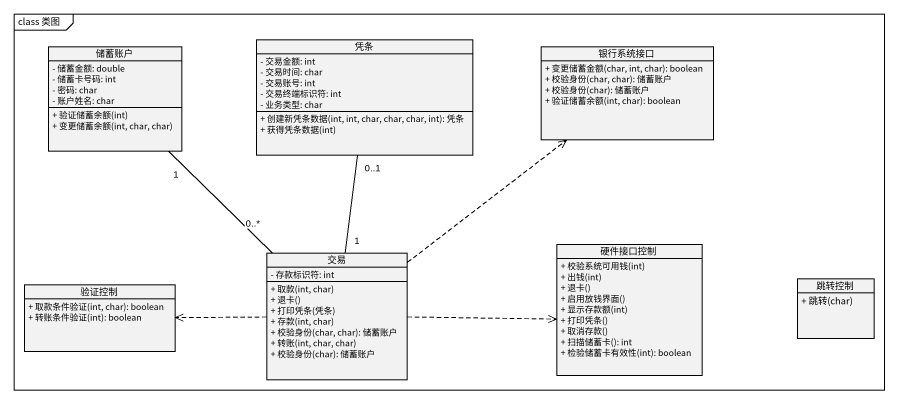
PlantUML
@startuml
mainframe class 类图
hide circle
hide empty members
skinparam classAttributeIconSize 0
class 储蓄账户 {
  - 储蓄金额: double
  - 储蓄卡号码: int
  - 密码: char
  - 账户姓名: char
  + 验证储蓄余额(int)
  + 变更储蓄余额(int, char, char)
}
class 凭条 {
  - 交易金额: int
  - 交易时间: char
  - 交易账号: int
  - 交易终端标识符: int
  - 业务类型: char
  + 创建新凭条数据(int, int, char, char, char, int): 凭条
  + 获得凭条数据(int)
}
class 银行系统接口 {
  + 变更储蓄金额(char, int, char): boolean
  + 校验身份(char, char): 储蓄账户
  + 校验身份(char): 储蓄账户
  + 验证储蓄余额(int, char): boolean
}
class 交易 {
  - 存款标识符: int
  + 取款(int, char)
  + 退卡()
  + 打印凭条(凭条)
  + 存款(int, char)
  + 校验身份(char, char): 储蓄账户
  + 转账(int, char, char)
  + 校验身份(char): 储蓄账户
}
class 硬件接口控制 {
  + 校验系统可用钱(int)
  + 出钱(int)
  + 退卡()
  + 启用放钱界面()
  + 显示存款额(int)
  + 打印凭条()
  + 取消存款()
  + 扫描储蓄卡(): int
  + 检验储蓄卡有效性(int): boolean
}
class 验证控制 {
  + 取款条件验证(int, char): boolean
  + 转账条件验证(int): boolean
}
class 跳转控制 {
  + 跳转(char)
}
储蓄账户 "1" -- "0..*" 交易
凭条 "0..1" -- "1" 交易
交易 .up.> 银行系统接口
交易 .right.> 硬件接口控制
交易 .left.> 验证控制
@enduml
